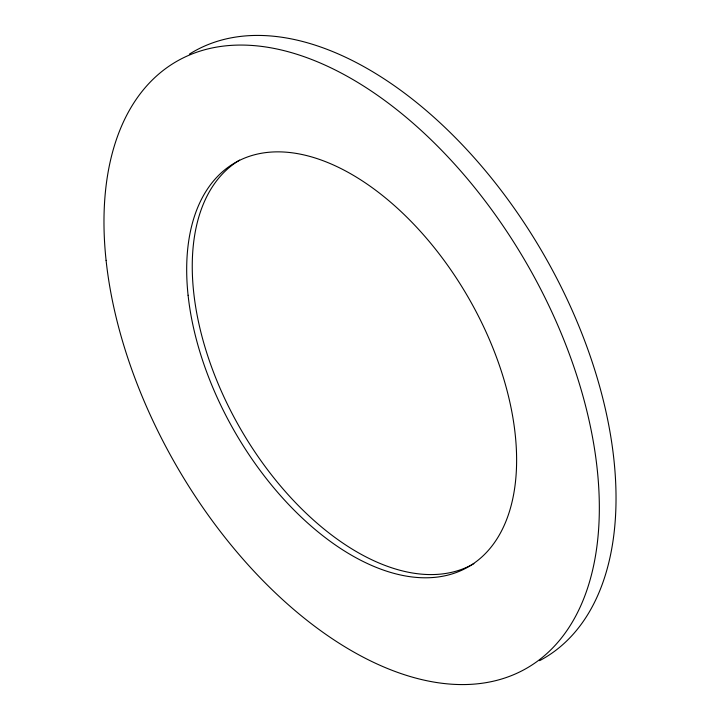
<?xml version="1.0" encoding="UTF-8"?>
<svg xmlns="http://www.w3.org/2000/svg" width="720" height="720" viewBox="0 0 720 720"><rect width="100%" height="100%" fill="white"/><g stroke="black" fill="none" stroke-linecap="round" stroke-linejoin="round"><path stroke-width="1.08" d="M189.441 54.108A350.271 202.23 60 0 1 543.483 254.061A350.271 202.23 60 0 1 539.631 660.654M473.868 563.652A233.307 134.703 60 0 1 241.038 429.777A233.307 134.703 60 0 1 239.616 160.119M188.091 295.254A233.307 134.703 60 0 0 452.079 573.93A233.307 134.703 60 0 0 414.783 225.279A233.307 134.703 60 0 0 188.091 295.254M106.092 260.379A350.271 202.23 60 0 0 502.425 678.771A350.271 202.23 60 0 0 446.436 155.313A350.271 202.23 60 0 0 106.092 260.379"/></g></svg>
